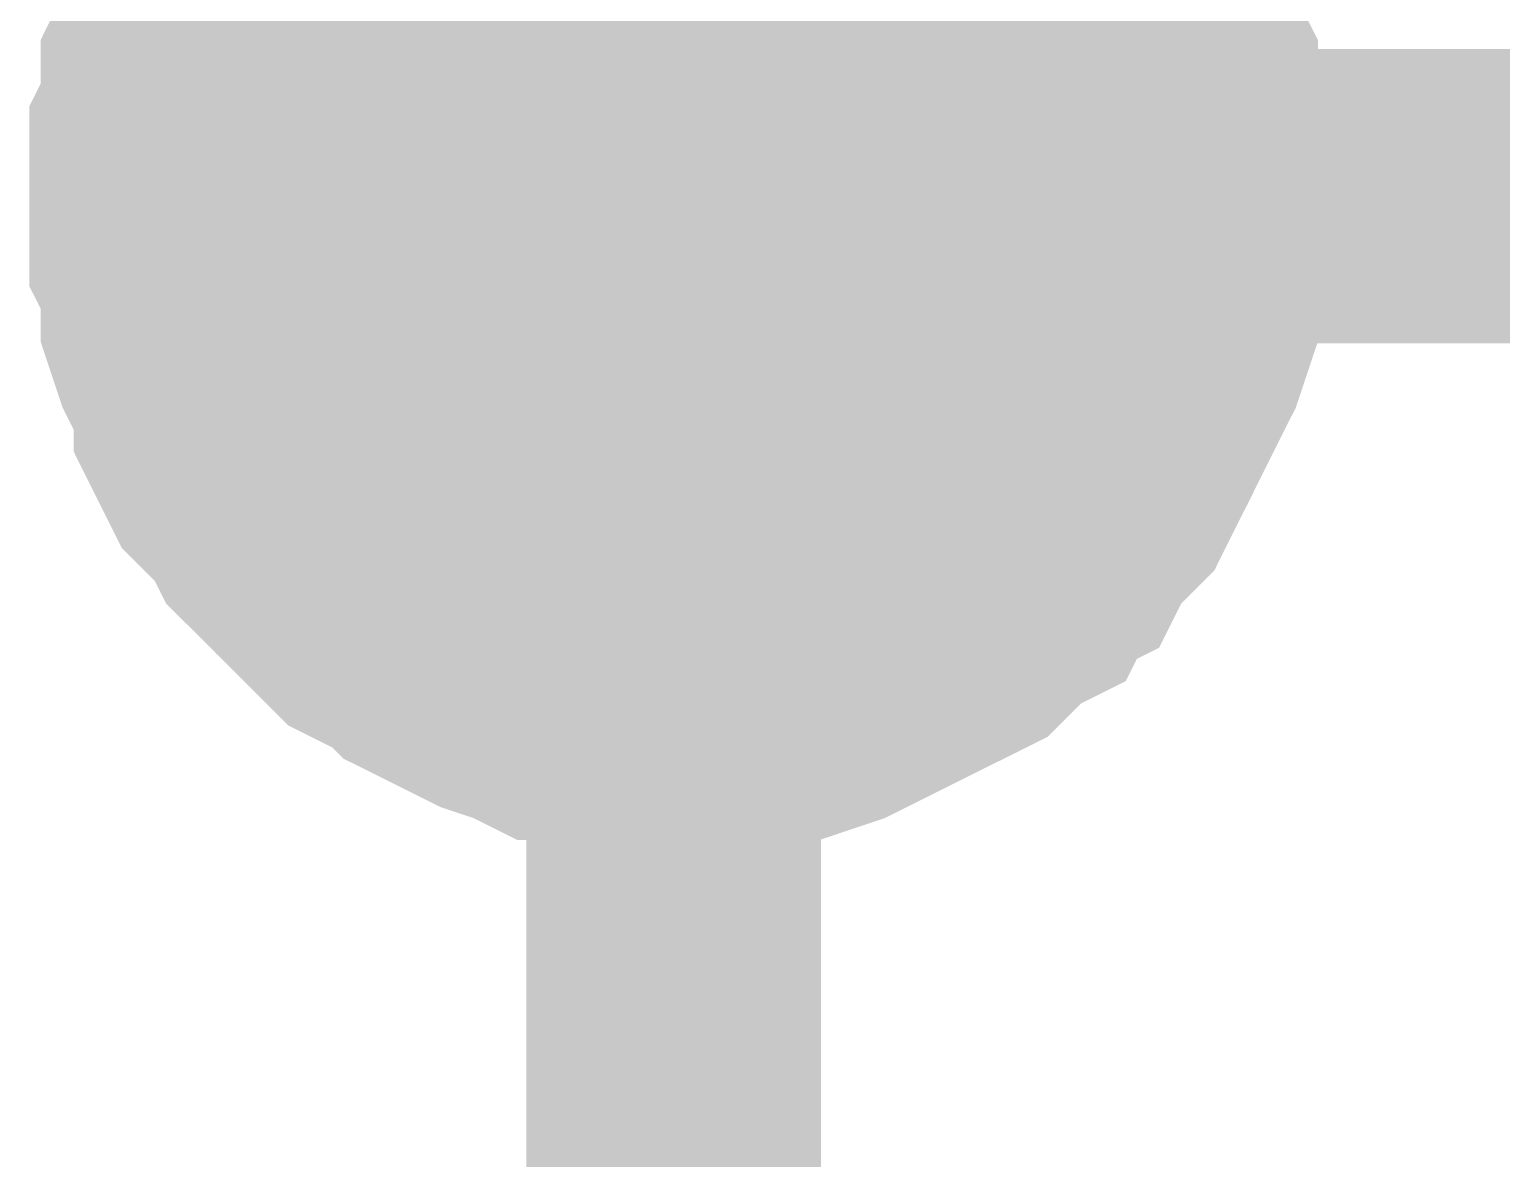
# Model space of a CAD drawing. Header units: inches. Extents: x 0 to 432, y 0 to 280.
# Drawn here: x 151.746 to 153.243, y 126.02 to 127.169 of the extents above; entities that cross this region are included whole.
import ezdxf

# ---------------------------------------------------------------- set-up
doc = ezdxf.new("R2010")
doc.units = ezdxf.units.IN
doc.layers.add('Sheet', color=255, linetype='Continuous')

msp = doc.modelspace()

# ---------------------------------------------------------------- linework, layer by layer
at = {"layer": 'Sheet'}
for points in [[(157.4889, 114.298, 0.2997, 0.2997, 0), (152.4013, 114.298, 0.2997, 0.2997, 0), (152.4013, 126.999, 0.2997, 0.2997, 0), (152.4013, 137.1508, 0.2997, 0.2997, 0)], [(151.8959, 126.999, 0.2997, 0.2997, 0), (151.8959, 127.0214, 0.2997, 0.2997, 0), (151.8959, 127.0551, 0.2997, 0.2997, 0), (151.9072, 127.0776, 0.2997, 0.2997, 0), (151.9072, 127.1, 0.2997, 0.2997, 0), (151.9072, 127.1225, 0.2997, 0.2997, 0), (151.9184, 127.145, 0.2997, 0.2997, 0), (151.9296, 127.1787, 0.2997, 0.2997, 0), (151.9409, 127.2011, 0.2997, 0.2997, 0), (151.9409, 127.2236, 0.2997, 0.2997, 0), (151.9521, 127.246, 0.2997, 0.2997, 0), (151.9633, 127.2573, 0.2997, 0.2997, 0), (151.9858, 127.2797, 0.2997, 0.2997, 0), (151.997, 127.3022, 0.2997, 0.2997, 0), (152.0082, 127.3246, 0.2997, 0.2997, 0)], [(151.8959, 126.999, 0.2997, 0.2997, 0), (151.8959, 127.0214, 0.2997, 0.2997, 0), (151.8959, 127.0551, 0.2997, 0.2997, 0), (151.9072, 127.0776, 0.2997, 0.2997, 0), (151.9072, 127.1, 0.2997, 0.2997, 0), (151.9072, 127.1225, 0.2997, 0.2997, 0), (151.9184, 127.145, 0.2997, 0.2997, 0), (151.9296, 127.1787, 0.2997, 0.2997, 0), (151.9409, 127.2011, 0.2997, 0.2997, 0), (151.9409, 127.2236, 0.2997, 0.2997, 0), (151.9521, 127.246, 0.2997, 0.2997, 0), (151.9633, 127.2573, 0.2997, 0.2997, 0), (151.9858, 127.2797, 0.2997, 0.2997, 0), (151.997, 127.3022, 0.2997, 0.2997, 0), (152.0082, 127.3246, 0.2997, 0.2997, 0)], [(151.8959, 126.999, 0.2997, 0.2997, 0), (151.8959, 127.0214, 0.2997, 0.2997, 0), (151.8959, 127.0551, 0.2997, 0.2997, 0), (151.9072, 127.0776, 0.2997, 0.2997, 0), (151.9072, 127.1, 0.2997, 0.2997, 0), (151.9072, 127.1225, 0.2997, 0.2997, 0), (151.9184, 127.145, 0.2997, 0.2997, 0), (151.9296, 127.1787, 0.2997, 0.2997, 0), (151.9409, 127.2011, 0.2997, 0.2997, 0), (151.9409, 127.2236, 0.2997, 0.2997, 0), (151.9521, 127.246, 0.2997, 0.2997, 0), (151.9633, 127.2573, 0.2997, 0.2997, 0), (151.9858, 127.2797, 0.2997, 0.2997, 0), (151.997, 127.3022, 0.2997, 0.2997, 0), (152.0082, 127.3246, 0.2997, 0.2997, 0)], [(151.8959, 126.999, 0.2997, 0.2997, 0), (151.8959, 127.0214, 0.2997, 0.2997, 0), (151.8959, 127.0551, 0.2997, 0.2997, 0), (151.9072, 127.0776, 0.2997, 0.2997, 0), (151.9072, 127.1, 0.2997, 0.2997, 0), (151.9072, 127.1225, 0.2997, 0.2997, 0), (151.9184, 127.145, 0.2997, 0.2997, 0), (151.9296, 127.1787, 0.2997, 0.2997, 0), (151.9409, 127.2011, 0.2997, 0.2997, 0), (151.9409, 127.2236, 0.2997, 0.2997, 0), (151.9521, 127.246, 0.2997, 0.2997, 0), (151.9633, 127.2573, 0.2997, 0.2997, 0), (151.9858, 127.2797, 0.2997, 0.2997, 0), (151.997, 127.3022, 0.2997, 0.2997, 0), (152.0082, 127.3246, 0.2997, 0.2997, 0)], [(152.7944, 127.3246, 0.2997, 0.2997, 0), (152.8169, 127.3022, 0.2997, 0.2997, 0), (152.8281, 127.2797, 0.2997, 0.2997, 0), (152.8393, 127.2573, 0.2997, 0.2997, 0), (152.8506, 127.246, 0.2997, 0.2997, 0), (152.8618, 127.2236, 0.2997, 0.2997, 0), (152.873, 127.2011, 0.2997, 0.2997, 0), (152.8842, 127.1787, 0.2997, 0.2997, 0), (152.8955, 127.145, 0.2997, 0.2997, 0), (152.9067, 127.1225, 0.2997, 0.2997, 0), (152.9067, 127.1, 0.2997, 0.2997, 0), (152.9067, 127.0776, 0.2997, 0.2997, 0), (152.9179, 127.0551, 0.2997, 0.2997, 0), (152.9179, 127.0214, 0.2997, 0.2997, 0), (152.9179, 126.999, 0.2997, 0.2997, 0)], [(152.7944, 127.3246, 0.2997, 0.2997, 0), (152.8169, 127.3022, 0.2997, 0.2997, 0), (152.8281, 127.2797, 0.2997, 0.2997, 0), (152.8393, 127.2573, 0.2997, 0.2997, 0), (152.8506, 127.246, 0.2997, 0.2997, 0), (152.8618, 127.2236, 0.2997, 0.2997, 0), (152.873, 127.2011, 0.2997, 0.2997, 0), (152.8842, 127.1787, 0.2997, 0.2997, 0), (152.8955, 127.145, 0.2997, 0.2997, 0), (152.9067, 127.1225, 0.2997, 0.2997, 0), (152.9067, 127.1, 0.2997, 0.2997, 0), (152.9067, 127.0776, 0.2997, 0.2997, 0), (152.9179, 127.0551, 0.2997, 0.2997, 0), (152.9179, 127.0214, 0.2997, 0.2997, 0), (152.9179, 126.999, 0.2997, 0.2997, 0)], [(152.7944, 127.3246, 0.2997, 0.2997, 0), (152.8169, 127.3022, 0.2997, 0.2997, 0), (152.8281, 127.2797, 0.2997, 0.2997, 0), (152.8393, 127.2573, 0.2997, 0.2997, 0), (152.8506, 127.246, 0.2997, 0.2997, 0), (152.8618, 127.2236, 0.2997, 0.2997, 0), (152.873, 127.2011, 0.2997, 0.2997, 0), (152.8842, 127.1787, 0.2997, 0.2997, 0), (152.8955, 127.145, 0.2997, 0.2997, 0), (152.9067, 127.1225, 0.2997, 0.2997, 0), (152.9067, 127.1, 0.2997, 0.2997, 0), (152.9067, 127.0776, 0.2997, 0.2997, 0), (152.9179, 127.0551, 0.2997, 0.2997, 0), (152.9179, 127.0214, 0.2997, 0.2997, 0), (152.9179, 126.999, 0.2997, 0.2997, 0)], [(152.7944, 127.3246, 0.2997, 0.2997, 0), (152.8169, 127.3022, 0.2997, 0.2997, 0), (152.8281, 127.2797, 0.2997, 0.2997, 0), (152.8393, 127.2573, 0.2997, 0.2997, 0), (152.8506, 127.246, 0.2997, 0.2997, 0), (152.8618, 127.2236, 0.2997, 0.2997, 0), (152.873, 127.2011, 0.2997, 0.2997, 0), (152.8842, 127.1787, 0.2997, 0.2997, 0), (152.8955, 127.145, 0.2997, 0.2997, 0), (152.9067, 127.1225, 0.2997, 0.2997, 0), (152.9067, 127.1, 0.2997, 0.2997, 0), (152.9067, 127.0776, 0.2997, 0.2997, 0), (152.9179, 127.0551, 0.2997, 0.2997, 0), (152.9179, 127.0214, 0.2997, 0.2997, 0), (152.9179, 126.999, 0.2997, 0.2997, 0)], [(151.8959, 126.999, 0.0991, 0.0991, 0), (151.8959, 127.0214, 0.0991, 0.0991, 0), (151.8959, 127.0551, 0.0991, 0.0991, 0), (151.9072, 127.0776, 0.0991, 0.0991, 0), (151.9072, 127.1, 0.0991, 0.0991, 0), (151.9072, 127.1225, 0.0991, 0.0991, 0), (151.9184, 127.145, 0.0991, 0.0991, 0), (151.9296, 127.1787, 0.0991, 0.0991, 0), (151.9409, 127.2011, 0.0991, 0.0991, 0), (151.9409, 127.2236, 0.0991, 0.0991, 0)], [(151.8959, 126.999, 0.0991, 0.0991, 0), (151.8959, 127.0214, 0.0991, 0.0991, 0), (151.8959, 127.0551, 0.0991, 0.0991, 0), (151.9072, 127.0776, 0.0991, 0.0991, 0), (151.9072, 127.1, 0.0991, 0.0991, 0), (151.9072, 127.1225, 0.0991, 0.0991, 0), (151.9184, 127.145, 0.0991, 0.0991, 0), (151.9296, 127.1787, 0.0991, 0.0991, 0), (151.9409, 127.2011, 0.0991, 0.0991, 0), (151.9409, 127.2236, 0.0991, 0.0991, 0)], [(151.8959, 126.999, 0.0991, 0.0991, 0), (151.8959, 127.0214, 0.0991, 0.0991, 0), (151.8959, 127.0551, 0.0991, 0.0991, 0), (151.9072, 127.0776, 0.0991, 0.0991, 0), (151.9072, 127.1, 0.0991, 0.0991, 0), (151.9072, 127.1225, 0.0991, 0.0991, 0), (151.9184, 127.145, 0.0991, 0.0991, 0), (151.9296, 127.1787, 0.0991, 0.0991, 0), (151.9409, 127.2011, 0.0991, 0.0991, 0), (151.9409, 127.2236, 0.0991, 0.0991, 0)], [(151.8959, 126.999, 0.0991, 0.0991, 0), (151.8959, 127.0214, 0.0991, 0.0991, 0), (151.8959, 127.0551, 0.0991, 0.0991, 0), (151.9072, 127.0776, 0.0991, 0.0991, 0), (151.9072, 127.1, 0.0991, 0.0991, 0), (151.9072, 127.1225, 0.0991, 0.0991, 0), (151.9184, 127.145, 0.0991, 0.0991, 0), (151.9296, 127.1787, 0.0991, 0.0991, 0), (151.9409, 127.2011, 0.0991, 0.0991, 0), (151.9409, 127.2236, 0.0991, 0.0991, 0)], [(152.8618, 127.2236, 0.0991, 0.0991, 0), (152.873, 127.2011, 0.0991, 0.0991, 0), (152.8842, 127.1787, 0.0991, 0.0991, 0), (152.8955, 127.145, 0.0991, 0.0991, 0), (152.9067, 127.1225, 0.0991, 0.0991, 0), (152.9067, 127.1, 0.0991, 0.0991, 0), (152.9067, 127.0776, 0.0991, 0.0991, 0), (152.9179, 127.0551, 0.0991, 0.0991, 0), (152.9179, 127.0214, 0.0991, 0.0991, 0), (152.9179, 126.999, 0.0991, 0.0991, 0)], [(152.8618, 127.2236, 0.0991, 0.0991, 0), (152.873, 127.2011, 0.0991, 0.0991, 0), (152.8842, 127.1787, 0.0991, 0.0991, 0), (152.8955, 127.145, 0.0991, 0.0991, 0), (152.9067, 127.1225, 0.0991, 0.0991, 0), (152.9067, 127.1, 0.0991, 0.0991, 0), (152.9067, 127.0776, 0.0991, 0.0991, 0), (152.9179, 127.0551, 0.0991, 0.0991, 0), (152.9179, 127.0214, 0.0991, 0.0991, 0), (152.9179, 126.999, 0.0991, 0.0991, 0)], [(152.8618, 127.2236, 0.0991, 0.0991, 0), (152.873, 127.2011, 0.0991, 0.0991, 0), (152.8842, 127.1787, 0.0991, 0.0991, 0), (152.8955, 127.145, 0.0991, 0.0991, 0), (152.9067, 127.1225, 0.0991, 0.0991, 0), (152.9067, 127.1, 0.0991, 0.0991, 0), (152.9067, 127.0776, 0.0991, 0.0991, 0), (152.9179, 127.0551, 0.0991, 0.0991, 0), (152.9179, 127.0214, 0.0991, 0.0991, 0), (152.9179, 126.999, 0.0991, 0.0991, 0)], [(152.8618, 127.2236, 0.0991, 0.0991, 0), (152.873, 127.2011, 0.0991, 0.0991, 0), (152.8842, 127.1787, 0.0991, 0.0991, 0), (152.8955, 127.145, 0.0991, 0.0991, 0), (152.9067, 127.1225, 0.0991, 0.0991, 0), (152.9067, 127.1, 0.0991, 0.0991, 0), (152.9067, 127.0776, 0.0991, 0.0991, 0), (152.9179, 127.0551, 0.0991, 0.0991, 0), (152.9179, 127.0214, 0.0991, 0.0991, 0), (152.9179, 126.999, 0.0991, 0.0991, 0)], [(152.4013, 126.4824, 0.2997, 0.2997, 0), (152.3789, 126.4824, 0.2997, 0.2997, 0), (152.3452, 126.4824, 0.2997, 0.2997, 0), (152.3227, 126.4936, 0.2997, 0.2997, 0), (152.3002, 126.4936, 0.2997, 0.2997, 0), (152.2778, 126.4936, 0.2997, 0.2997, 0), (152.2553, 126.5049, 0.2997, 0.2997, 0), (152.2216, 126.5161, 0.2997, 0.2997, 0), (152.1992, 126.5273, 0.2997, 0.2997, 0), (152.1767, 126.5386, 0.2997, 0.2997, 0), (152.1542, 126.5498, 0.2997, 0.2997, 0), (152.143, 126.561, 0.2997, 0.2997, 0), (152.1206, 126.5722, 0.2997, 0.2997, 0), (152.0981, 126.5835, 0.2997, 0.2997, 0), (152.0756, 126.6059, 0.2997, 0.2997, 0), (152.0644, 126.6172, 0.2997, 0.2997, 0), (152.0419, 126.6396, 0.2997, 0.2997, 0), (152.0307, 126.6509, 0.2997, 0.2997, 0), (152.0082, 126.6733, 0.2997, 0.2997, 0), (151.997, 126.6958, 0.2997, 0.2997, 0), (151.9858, 126.707, 0.2997, 0.2997, 0), (151.9633, 126.7295, 0.2997, 0.2997, 0), (151.9521, 126.7519, 0.2997, 0.2997, 0), (151.9409, 126.7744, 0.2997, 0.2997, 0), (151.9409, 126.7968, 0.2997, 0.2997, 0), (151.9296, 126.8193, 0.2997, 0.2997, 0), (151.9184, 126.8418, 0.2997, 0.2997, 0), (151.9072, 126.8755, 0.2997, 0.2997, 0), (151.9072, 126.8979, 0.2997, 0.2997, 0), (151.9072, 126.9204, 0.2997, 0.2997, 0), (151.8959, 126.9428, 0.2997, 0.2997, 0), (151.8959, 126.9765, 0.2997, 0.2997, 0), (151.8959, 126.999, 0.2997, 0.2997, 0)], [(151.8959, 126.999, 0.2997, 0.2997, 0), (151.8959, 126.999, 0.2997, 0.2997, 0)], [(152.4013, 126.4824, 0.2997, 0.2997, 0), (152.3789, 126.4824, 0.2997, 0.2997, 0), (152.3452, 126.4824, 0.2997, 0.2997, 0), (152.3227, 126.4936, 0.2997, 0.2997, 0), (152.3002, 126.4936, 0.2997, 0.2997, 0), (152.2778, 126.4936, 0.2997, 0.2997, 0), (152.2553, 126.5049, 0.2997, 0.2997, 0), (152.2216, 126.5161, 0.2997, 0.2997, 0), (152.1992, 126.5273, 0.2997, 0.2997, 0), (152.1767, 126.5386, 0.2997, 0.2997, 0), (152.1542, 126.5498, 0.2997, 0.2997, 0), (152.143, 126.561, 0.2997, 0.2997, 0), (152.1206, 126.5722, 0.2997, 0.2997, 0), (152.0981, 126.5835, 0.2997, 0.2997, 0), (152.0756, 126.6059, 0.2997, 0.2997, 0), (152.0644, 126.6172, 0.2997, 0.2997, 0), (152.0419, 126.6396, 0.2997, 0.2997, 0), (152.0307, 126.6509, 0.2997, 0.2997, 0), (152.0082, 126.6733, 0.2997, 0.2997, 0), (151.997, 126.6958, 0.2997, 0.2997, 0), (151.9858, 126.707, 0.2997, 0.2997, 0), (151.9633, 126.7295, 0.2997, 0.2997, 0), (151.9521, 126.7519, 0.2997, 0.2997, 0), (151.9409, 126.7744, 0.2997, 0.2997, 0), (151.9409, 126.7968, 0.2997, 0.2997, 0), (151.9296, 126.8193, 0.2997, 0.2997, 0), (151.9184, 126.8418, 0.2997, 0.2997, 0), (151.9072, 126.8755, 0.2997, 0.2997, 0), (151.9072, 126.8979, 0.2997, 0.2997, 0), (151.9072, 126.9204, 0.2997, 0.2997, 0), (151.8959, 126.9428, 0.2997, 0.2997, 0), (151.8959, 126.9765, 0.2997, 0.2997, 0), (151.8959, 126.999, 0.2997, 0.2997, 0)], [(151.8959, 126.999, 0.2997, 0.2997, 0), (151.8959, 126.999, 0.2997, 0.2997, 0)], [(152.4013, 126.4824, 0.2997, 0.2997, 0), (152.3789, 126.4824, 0.2997, 0.2997, 0), (152.3452, 126.4824, 0.2997, 0.2997, 0), (152.3227, 126.4936, 0.2997, 0.2997, 0), (152.3002, 126.4936, 0.2997, 0.2997, 0), (152.2778, 126.4936, 0.2997, 0.2997, 0), (152.2553, 126.5049, 0.2997, 0.2997, 0), (152.2216, 126.5161, 0.2997, 0.2997, 0), (152.1992, 126.5273, 0.2997, 0.2997, 0), (152.1767, 126.5386, 0.2997, 0.2997, 0), (152.1542, 126.5498, 0.2997, 0.2997, 0), (152.143, 126.561, 0.2997, 0.2997, 0), (152.1206, 126.5722, 0.2997, 0.2997, 0), (152.0981, 126.5835, 0.2997, 0.2997, 0), (152.0756, 126.6059, 0.2997, 0.2997, 0), (152.0644, 126.6172, 0.2997, 0.2997, 0), (152.0419, 126.6396, 0.2997, 0.2997, 0), (152.0307, 126.6509, 0.2997, 0.2997, 0), (152.0082, 126.6733, 0.2997, 0.2997, 0), (151.997, 126.6958, 0.2997, 0.2997, 0), (151.9858, 126.707, 0.2997, 0.2997, 0), (151.9633, 126.7295, 0.2997, 0.2997, 0), (151.9521, 126.7519, 0.2997, 0.2997, 0), (151.9409, 126.7744, 0.2997, 0.2997, 0), (151.9409, 126.7968, 0.2997, 0.2997, 0), (151.9296, 126.8193, 0.2997, 0.2997, 0), (151.9184, 126.8418, 0.2997, 0.2997, 0), (151.9072, 126.8755, 0.2997, 0.2997, 0), (151.9072, 126.8979, 0.2997, 0.2997, 0), (151.9072, 126.9204, 0.2997, 0.2997, 0), (151.8959, 126.9428, 0.2997, 0.2997, 0), (151.8959, 126.9765, 0.2997, 0.2997, 0), (151.8959, 126.999, 0.2997, 0.2997, 0)], [(151.8959, 126.999, 0.2997, 0.2997, 0), (151.8959, 126.999, 0.2997, 0.2997, 0)], [(152.4013, 126.4824, 0.2997, 0.2997, 0), (152.3789, 126.4824, 0.2997, 0.2997, 0), (152.3452, 126.4824, 0.2997, 0.2997, 0), (152.3227, 126.4936, 0.2997, 0.2997, 0), (152.3002, 126.4936, 0.2997, 0.2997, 0), (152.2778, 126.4936, 0.2997, 0.2997, 0), (152.2553, 126.5049, 0.2997, 0.2997, 0), (152.2216, 126.5161, 0.2997, 0.2997, 0), (152.1992, 126.5273, 0.2997, 0.2997, 0), (152.1767, 126.5386, 0.2997, 0.2997, 0), (152.1542, 126.5498, 0.2997, 0.2997, 0), (152.143, 126.561, 0.2997, 0.2997, 0), (152.1206, 126.5722, 0.2997, 0.2997, 0), (152.0981, 126.5835, 0.2997, 0.2997, 0), (152.0756, 126.6059, 0.2997, 0.2997, 0), (152.0644, 126.6172, 0.2997, 0.2997, 0), (152.0419, 126.6396, 0.2997, 0.2997, 0), (152.0307, 126.6509, 0.2997, 0.2997, 0), (152.0082, 126.6733, 0.2997, 0.2997, 0), (151.997, 126.6958, 0.2997, 0.2997, 0), (151.9858, 126.707, 0.2997, 0.2997, 0), (151.9633, 126.7295, 0.2997, 0.2997, 0), (151.9521, 126.7519, 0.2997, 0.2997, 0), (151.9409, 126.7744, 0.2997, 0.2997, 0), (151.9409, 126.7968, 0.2997, 0.2997, 0), (151.9296, 126.8193, 0.2997, 0.2997, 0), (151.9184, 126.8418, 0.2997, 0.2997, 0), (151.9072, 126.8755, 0.2997, 0.2997, 0), (151.9072, 126.8979, 0.2997, 0.2997, 0), (151.9072, 126.9204, 0.2997, 0.2997, 0), (151.8959, 126.9428, 0.2997, 0.2997, 0), (151.8959, 126.9765, 0.2997, 0.2997, 0), (151.8959, 126.999, 0.2997, 0.2997, 0)], [(151.8959, 126.999, 0.2997, 0.2997, 0), (151.8959, 126.999, 0.2997, 0.2997, 0)], [(152.9179, 126.999, 0.2997, 0.2997, 0), (152.9179, 126.9765, 0.2997, 0.2997, 0), (152.9179, 126.9428, 0.2997, 0.2997, 0), (152.9067, 126.9204, 0.2997, 0.2997, 0), (152.9067, 126.8979, 0.2997, 0.2997, 0), (152.9067, 126.8755, 0.2997, 0.2997, 0), (152.8955, 126.8418, 0.2997, 0.2997, 0), (152.8842, 126.8193, 0.2997, 0.2997, 0), (152.873, 126.7968, 0.2997, 0.2997, 0), (152.8618, 126.7744, 0.2997, 0.2997, 0), (152.8506, 126.7519, 0.2997, 0.2997, 0), (152.8393, 126.7295, 0.2997, 0.2997, 0), (152.8281, 126.707, 0.2997, 0.2997, 0), (152.8169, 126.6958, 0.2997, 0.2997, 0), (152.7944, 126.6733, 0.2997, 0.2997, 0), (152.7832, 126.6509, 0.2997, 0.2997, 0), (152.7607, 126.6396, 0.2997, 0.2997, 0), (152.7495, 126.6172, 0.2997, 0.2997, 0), (152.727, 126.6059, 0.2997, 0.2997, 0), (152.7046, 126.5835, 0.2997, 0.2997, 0), (152.6933, 126.5722, 0.2997, 0.2997, 0), (152.6709, 126.561, 0.2997, 0.2997, 0), (152.6484, 126.5498, 0.2997, 0.2997, 0), (152.6259, 126.5386, 0.2997, 0.2997, 0), (152.6035, 126.5273, 0.2997, 0.2997, 0), (152.581, 126.5161, 0.2997, 0.2997, 0), (152.5586, 126.5049, 0.2997, 0.2997, 0), (152.5249, 126.4936, 0.2997, 0.2997, 0), (152.5024, 126.4936, 0.2997, 0.2997, 0), (152.4799, 126.4936, 0.2997, 0.2997, 0), (152.4575, 126.4824, 0.2997, 0.2997, 0), (152.4238, 126.4824, 0.2997, 0.2997, 0), (152.4013, 126.4824, 0.2997, 0.2997, 0)], [(157.4889, 126.999, 0.2997, 0.2997, 0), (152.4013, 126.999, 0.2997, 0.2997, 0)], [(152.9179, 126.999, 0.2997, 0.2997, 0), (152.9179, 126.9765, 0.2997, 0.2997, 0), (152.9179, 126.9428, 0.2997, 0.2997, 0), (152.9067, 126.9204, 0.2997, 0.2997, 0), (152.9067, 126.8979, 0.2997, 0.2997, 0), (152.9067, 126.8755, 0.2997, 0.2997, 0), (152.8955, 126.8418, 0.2997, 0.2997, 0), (152.8842, 126.8193, 0.2997, 0.2997, 0), (152.873, 126.7968, 0.2997, 0.2997, 0), (152.8618, 126.7744, 0.2997, 0.2997, 0), (152.8506, 126.7519, 0.2997, 0.2997, 0), (152.8393, 126.7295, 0.2997, 0.2997, 0), (152.8281, 126.707, 0.2997, 0.2997, 0), (152.8169, 126.6958, 0.2997, 0.2997, 0), (152.7944, 126.6733, 0.2997, 0.2997, 0), (152.7832, 126.6509, 0.2997, 0.2997, 0), (152.7607, 126.6396, 0.2997, 0.2997, 0), (152.7495, 126.6172, 0.2997, 0.2997, 0), (152.727, 126.6059, 0.2997, 0.2997, 0), (152.7046, 126.5835, 0.2997, 0.2997, 0), (152.6933, 126.5722, 0.2997, 0.2997, 0), (152.6709, 126.561, 0.2997, 0.2997, 0), (152.6484, 126.5498, 0.2997, 0.2997, 0), (152.6259, 126.5386, 0.2997, 0.2997, 0), (152.6035, 126.5273, 0.2997, 0.2997, 0), (152.581, 126.5161, 0.2997, 0.2997, 0), (152.5586, 126.5049, 0.2997, 0.2997, 0), (152.5249, 126.4936, 0.2997, 0.2997, 0), (152.5024, 126.4936, 0.2997, 0.2997, 0), (152.4799, 126.4936, 0.2997, 0.2997, 0), (152.4575, 126.4824, 0.2997, 0.2997, 0), (152.4238, 126.4824, 0.2997, 0.2997, 0), (152.4013, 126.4824, 0.2997, 0.2997, 0)], [(152.9179, 126.999, 0.2997, 0.2997, 0), (152.9179, 126.9765, 0.2997, 0.2997, 0), (152.9179, 126.9428, 0.2997, 0.2997, 0), (152.9067, 126.9204, 0.2997, 0.2997, 0), (152.9067, 126.8979, 0.2997, 0.2997, 0), (152.9067, 126.8755, 0.2997, 0.2997, 0), (152.8955, 126.8418, 0.2997, 0.2997, 0), (152.8842, 126.8193, 0.2997, 0.2997, 0), (152.873, 126.7968, 0.2997, 0.2997, 0), (152.8618, 126.7744, 0.2997, 0.2997, 0), (152.8506, 126.7519, 0.2997, 0.2997, 0), (152.8393, 126.7295, 0.2997, 0.2997, 0), (152.8281, 126.707, 0.2997, 0.2997, 0), (152.8169, 126.6958, 0.2997, 0.2997, 0), (152.7944, 126.6733, 0.2997, 0.2997, 0), (152.7832, 126.6509, 0.2997, 0.2997, 0), (152.7607, 126.6396, 0.2997, 0.2997, 0), (152.7495, 126.6172, 0.2997, 0.2997, 0), (152.727, 126.6059, 0.2997, 0.2997, 0), (152.7046, 126.5835, 0.2997, 0.2997, 0), (152.6933, 126.5722, 0.2997, 0.2997, 0), (152.6709, 126.561, 0.2997, 0.2997, 0), (152.6484, 126.5498, 0.2997, 0.2997, 0), (152.6259, 126.5386, 0.2997, 0.2997, 0), (152.6035, 126.5273, 0.2997, 0.2997, 0), (152.581, 126.5161, 0.2997, 0.2997, 0), (152.5586, 126.5049, 0.2997, 0.2997, 0), (152.5249, 126.4936, 0.2997, 0.2997, 0), (152.5024, 126.4936, 0.2997, 0.2997, 0), (152.4799, 126.4936, 0.2997, 0.2997, 0), (152.4575, 126.4824, 0.2997, 0.2997, 0), (152.4238, 126.4824, 0.2997, 0.2997, 0), (152.4013, 126.4824, 0.2997, 0.2997, 0)], [(152.9179, 126.999, 0.2997, 0.2997, 0), (152.9179, 126.9765, 0.2997, 0.2997, 0), (152.9179, 126.9428, 0.2997, 0.2997, 0), (152.9067, 126.9204, 0.2997, 0.2997, 0), (152.9067, 126.8979, 0.2997, 0.2997, 0), (152.9067, 126.8755, 0.2997, 0.2997, 0), (152.8955, 126.8418, 0.2997, 0.2997, 0), (152.8842, 126.8193, 0.2997, 0.2997, 0), (152.873, 126.7968, 0.2997, 0.2997, 0), (152.8618, 126.7744, 0.2997, 0.2997, 0), (152.8506, 126.7519, 0.2997, 0.2997, 0), (152.8393, 126.7295, 0.2997, 0.2997, 0), (152.8281, 126.707, 0.2997, 0.2997, 0), (152.8169, 126.6958, 0.2997, 0.2997, 0), (152.7944, 126.6733, 0.2997, 0.2997, 0), (152.7832, 126.6509, 0.2997, 0.2997, 0), (152.7607, 126.6396, 0.2997, 0.2997, 0), (152.7495, 126.6172, 0.2997, 0.2997, 0), (152.727, 126.6059, 0.2997, 0.2997, 0), (152.7046, 126.5835, 0.2997, 0.2997, 0), (152.6933, 126.5722, 0.2997, 0.2997, 0), (152.6709, 126.561, 0.2997, 0.2997, 0), (152.6484, 126.5498, 0.2997, 0.2997, 0), (152.6259, 126.5386, 0.2997, 0.2997, 0), (152.6035, 126.5273, 0.2997, 0.2997, 0), (152.581, 126.5161, 0.2997, 0.2997, 0), (152.5586, 126.5049, 0.2997, 0.2997, 0), (152.5249, 126.4936, 0.2997, 0.2997, 0), (152.5024, 126.4936, 0.2997, 0.2997, 0), (152.4799, 126.4936, 0.2997, 0.2997, 0), (152.4575, 126.4824, 0.2997, 0.2997, 0), (152.4238, 126.4824, 0.2997, 0.2997, 0), (152.4013, 126.4824, 0.2997, 0.2997, 0)], [(152.9179, 126.999, 0.2997, 0.2997, 0), (152.9179, 126.999, 0.2997, 0.2997, 0), (152.9179, 126.999, 0.2997, 0.2997, 0), (152.9179, 126.999, 0.2997, 0.2997, 0), (152.9179, 126.999, 0.2997, 0.2997, 0), (152.9179, 126.999, 0.2997, 0.2997, 0), (152.9179, 126.999, 0.2997, 0.2997, 0), (152.9179, 126.999, 0.2997, 0.2997, 0), (152.9179, 126.999, 0.2997, 0.2997, 0), (152.9179, 126.999, 0.2997, 0.2997, 0), (152.9179, 126.999, 0.2997, 0.2997, 0), (152.9179, 126.999, 0.2997, 0.2997, 0), (152.9179, 126.999, 0.2997, 0.2997, 0), (152.9179, 126.999, 0.2997, 0.2997, 0), (152.9179, 126.999, 0.2997, 0.2997, 0), (152.9179, 126.999, 0.2997, 0.2997, 0), (152.9179, 126.999, 0.2997, 0.2997, 0), (152.9179, 126.999, 0.2997, 0.2997, 0), (152.9179, 126.999, 0.2997, 0.2997, 0), (152.9179, 126.999, 0.2997, 0.2997, 0), (152.9179, 126.999, 0.2997, 0.2997, 0), (152.9179, 126.999, 0.2997, 0.2997, 0), (152.9179, 126.999, 0.2997, 0.2997, 0), (152.9179, 126.999, 0.2997, 0.2997, 0), (152.9179, 126.999, 0.2997, 0.2997, 0), (152.9179, 126.999, 0.2997, 0.2997, 0), (152.9179, 126.999, 0.2997, 0.2997, 0), (152.9179, 126.999, 0.2997, 0.2997, 0), (152.9179, 126.999, 0.2997, 0.2997, 0), (152.9179, 126.999, 0.2997, 0.2997, 0), (152.9179, 126.999, 0.2997, 0.2997, 0), (152.9179, 126.999, 0.2997, 0.2997, 0), (152.9179, 126.999, 0.2997, 0.2997, 0)], [(152.9179, 126.999, 0.2997, 0.2997, 0), (152.9179, 126.999, 0.2997, 0.2997, 0)], [(152.9179, 126.999, 0.2997, 0.2997, 0), (152.9179, 126.999, 0.2997, 0.2997, 0), (152.9179, 126.999, 0.2997, 0.2997, 0), (152.9179, 126.999, 0.2997, 0.2997, 0), (152.9179, 126.999, 0.2997, 0.2997, 0), (152.9179, 126.999, 0.2997, 0.2997, 0), (152.9179, 126.999, 0.2997, 0.2997, 0), (152.9179, 126.999, 0.2997, 0.2997, 0), (152.9179, 126.999, 0.2997, 0.2997, 0), (152.9179, 126.999, 0.2997, 0.2997, 0), (152.9179, 126.999, 0.2997, 0.2997, 0), (152.9179, 126.999, 0.2997, 0.2997, 0), (152.9179, 126.999, 0.2997, 0.2997, 0), (152.9179, 126.999, 0.2997, 0.2997, 0), (152.9179, 126.999, 0.2997, 0.2997, 0), (152.9179, 126.999, 0.2997, 0.2997, 0), (152.9179, 126.999, 0.2997, 0.2997, 0), (152.9179, 126.999, 0.2997, 0.2997, 0), (152.9179, 126.999, 0.2997, 0.2997, 0), (152.9179, 126.999, 0.2997, 0.2997, 0), (152.9179, 126.999, 0.2997, 0.2997, 0), (152.9179, 126.999, 0.2997, 0.2997, 0), (152.9179, 126.999, 0.2997, 0.2997, 0), (152.9179, 126.999, 0.2997, 0.2997, 0), (152.9179, 126.999, 0.2997, 0.2997, 0), (152.9179, 126.999, 0.2997, 0.2997, 0), (152.9179, 126.999, 0.2997, 0.2997, 0), (152.9179, 126.999, 0.2997, 0.2997, 0), (152.9179, 126.999, 0.2997, 0.2997, 0), (152.9179, 126.999, 0.2997, 0.2997, 0), (152.9179, 126.999, 0.2997, 0.2997, 0), (152.9179, 126.999, 0.2997, 0.2997, 0), (152.9179, 126.999, 0.2997, 0.2997, 0)], [(152.9179, 126.999, 0.2997, 0.2997, 0), (152.9179, 126.999, 0.2997, 0.2997, 0)], [(152.9179, 126.999, 0.2997, 0.2997, 0), (152.9179, 126.999, 0.2997, 0.2997, 0), (152.9179, 126.999, 0.2997, 0.2997, 0), (152.9179, 126.999, 0.2997, 0.2997, 0), (152.9179, 126.999, 0.2997, 0.2997, 0), (152.9179, 126.999, 0.2997, 0.2997, 0), (152.9179, 126.999, 0.2997, 0.2997, 0), (152.9179, 126.999, 0.2997, 0.2997, 0), (152.9179, 126.999, 0.2997, 0.2997, 0), (152.9179, 126.999, 0.2997, 0.2997, 0), (152.9179, 126.999, 0.2997, 0.2997, 0), (152.9179, 126.999, 0.2997, 0.2997, 0), (152.9179, 126.999, 0.2997, 0.2997, 0), (152.9179, 126.999, 0.2997, 0.2997, 0), (152.9179, 126.999, 0.2997, 0.2997, 0), (152.9179, 126.999, 0.2997, 0.2997, 0), (152.9179, 126.999, 0.2997, 0.2997, 0), (152.9179, 126.999, 0.2997, 0.2997, 0), (152.9179, 126.999, 0.2997, 0.2997, 0), (152.9179, 126.999, 0.2997, 0.2997, 0), (152.9179, 126.999, 0.2997, 0.2997, 0), (152.9179, 126.999, 0.2997, 0.2997, 0), (152.9179, 126.999, 0.2997, 0.2997, 0), (152.9179, 126.999, 0.2997, 0.2997, 0), (152.9179, 126.999, 0.2997, 0.2997, 0), (152.9179, 126.999, 0.2997, 0.2997, 0), (152.9179, 126.999, 0.2997, 0.2997, 0), (152.9179, 126.999, 0.2997, 0.2997, 0), (152.9179, 126.999, 0.2997, 0.2997, 0), (152.9179, 126.999, 0.2997, 0.2997, 0), (152.9179, 126.999, 0.2997, 0.2997, 0), (152.9179, 126.999, 0.2997, 0.2997, 0), (152.9179, 126.999, 0.2997, 0.2997, 0)], [(152.9179, 126.999, 0.2997, 0.2997, 0), (152.9179, 126.999, 0.2997, 0.2997, 0)], [(152.9179, 126.999, 0.2997, 0.2997, 0), (152.9179, 126.999, 0.2997, 0.2997, 0), (152.9179, 126.999, 0.2997, 0.2997, 0), (152.9179, 126.999, 0.2997, 0.2997, 0), (152.9179, 126.999, 0.2997, 0.2997, 0), (152.9179, 126.999, 0.2997, 0.2997, 0), (152.9179, 126.999, 0.2997, 0.2997, 0), (152.9179, 126.999, 0.2997, 0.2997, 0), (152.9179, 126.999, 0.2997, 0.2997, 0), (152.9179, 126.999, 0.2997, 0.2997, 0), (152.9179, 126.999, 0.2997, 0.2997, 0), (152.9179, 126.999, 0.2997, 0.2997, 0), (152.9179, 126.999, 0.2997, 0.2997, 0), (152.9179, 126.999, 0.2997, 0.2997, 0), (152.9179, 126.999, 0.2997, 0.2997, 0), (152.9179, 126.999, 0.2997, 0.2997, 0), (152.9179, 126.999, 0.2997, 0.2997, 0), (152.9179, 126.999, 0.2997, 0.2997, 0), (152.9179, 126.999, 0.2997, 0.2997, 0), (152.9179, 126.999, 0.2997, 0.2997, 0), (152.9179, 126.999, 0.2997, 0.2997, 0), (152.9179, 126.999, 0.2997, 0.2997, 0), (152.9179, 126.999, 0.2997, 0.2997, 0), (152.9179, 126.999, 0.2997, 0.2997, 0), (152.9179, 126.999, 0.2997, 0.2997, 0), (152.9179, 126.999, 0.2997, 0.2997, 0), (152.9179, 126.999, 0.2997, 0.2997, 0), (152.9179, 126.999, 0.2997, 0.2997, 0), (152.9179, 126.999, 0.2997, 0.2997, 0), (152.9179, 126.999, 0.2997, 0.2997, 0), (152.9179, 126.999, 0.2997, 0.2997, 0), (152.9179, 126.999, 0.2997, 0.2997, 0), (152.9179, 126.999, 0.2997, 0.2997, 0)], [(152.9179, 126.999, 0.2997, 0.2997, 0), (152.9179, 126.999, 0.2997, 0.2997, 0)], [(152.4013, 126.4824, 0.0991, 0.0991, 0), (152.3789, 126.4824, 0.0991, 0.0991, 0), (152.3452, 126.4824, 0.0991, 0.0991, 0), (152.3227, 126.4936, 0.0991, 0.0991, 0), (152.3002, 126.4936, 0.0991, 0.0991, 0), (152.2778, 126.4936, 0.0991, 0.0991, 0), (152.2553, 126.5049, 0.0991, 0.0991, 0), (152.2216, 126.5161, 0.0991, 0.0991, 0), (152.1992, 126.5273, 0.0991, 0.0991, 0), (152.1767, 126.5386, 0.0991, 0.0991, 0), (152.1542, 126.5498, 0.0991, 0.0991, 0), (152.143, 126.561, 0.0991, 0.0991, 0), (152.1206, 126.5722, 0.0991, 0.0991, 0), (152.0981, 126.5835, 0.0991, 0.0991, 0), (152.0756, 126.6059, 0.0991, 0.0991, 0), (152.0644, 126.6172, 0.0991, 0.0991, 0), (152.0419, 126.6396, 0.0991, 0.0991, 0), (152.0307, 126.6509, 0.0991, 0.0991, 0), (152.0082, 126.6733, 0.0991, 0.0991, 0), (151.997, 126.6958, 0.0991, 0.0991, 0), (151.9858, 126.707, 0.0991, 0.0991, 0), (151.9633, 126.7295, 0.0991, 0.0991, 0), (151.9521, 126.7519, 0.0991, 0.0991, 0), (151.9409, 126.7744, 0.0991, 0.0991, 0), (151.9409, 126.7968, 0.0991, 0.0991, 0), (151.9296, 126.8193, 0.0991, 0.0991, 0), (151.9184, 126.8418, 0.0991, 0.0991, 0), (151.9072, 126.8755, 0.0991, 0.0991, 0), (151.9072, 126.8979, 0.0991, 0.0991, 0), (151.9072, 126.9204, 0.0991, 0.0991, 0), (151.8959, 126.9428, 0.0991, 0.0991, 0), (151.8959, 126.9765, 0.0991, 0.0991, 0), (151.8959, 126.999, 0.0991, 0.0991, 0)], [(151.8959, 126.999, 0.0991, 0.0991, 0), (151.8959, 126.999, 0.0991, 0.0991, 0)], [(152.4013, 126.4824, 0.0991, 0.0991, 0), (152.3789, 126.4824, 0.0991, 0.0991, 0), (152.3452, 126.4824, 0.0991, 0.0991, 0), (152.3227, 126.4936, 0.0991, 0.0991, 0), (152.3002, 126.4936, 0.0991, 0.0991, 0), (152.2778, 126.4936, 0.0991, 0.0991, 0), (152.2553, 126.5049, 0.0991, 0.0991, 0), (152.2216, 126.5161, 0.0991, 0.0991, 0), (152.1992, 126.5273, 0.0991, 0.0991, 0), (152.1767, 126.5386, 0.0991, 0.0991, 0), (152.1542, 126.5498, 0.0991, 0.0991, 0), (152.143, 126.561, 0.0991, 0.0991, 0), (152.1206, 126.5722, 0.0991, 0.0991, 0), (152.0981, 126.5835, 0.0991, 0.0991, 0), (152.0756, 126.6059, 0.0991, 0.0991, 0), (152.0644, 126.6172, 0.0991, 0.0991, 0), (152.0419, 126.6396, 0.0991, 0.0991, 0), (152.0307, 126.6509, 0.0991, 0.0991, 0), (152.0082, 126.6733, 0.0991, 0.0991, 0), (151.997, 126.6958, 0.0991, 0.0991, 0), (151.9858, 126.707, 0.0991, 0.0991, 0), (151.9633, 126.7295, 0.0991, 0.0991, 0), (151.9521, 126.7519, 0.0991, 0.0991, 0), (151.9409, 126.7744, 0.0991, 0.0991, 0), (151.9409, 126.7968, 0.0991, 0.0991, 0), (151.9296, 126.8193, 0.0991, 0.0991, 0), (151.9184, 126.8418, 0.0991, 0.0991, 0), (151.9072, 126.8755, 0.0991, 0.0991, 0), (151.9072, 126.8979, 0.0991, 0.0991, 0), (151.9072, 126.9204, 0.0991, 0.0991, 0), (151.8959, 126.9428, 0.0991, 0.0991, 0), (151.8959, 126.9765, 0.0991, 0.0991, 0), (151.8959, 126.999, 0.0991, 0.0991, 0)], [(151.8959, 126.999, 0.0991, 0.0991, 0), (151.8959, 126.999, 0.0991, 0.0991, 0)], [(152.4013, 126.4824, 0.0991, 0.0991, 0), (152.3789, 126.4824, 0.0991, 0.0991, 0), (152.3452, 126.4824, 0.0991, 0.0991, 0), (152.3227, 126.4936, 0.0991, 0.0991, 0), (152.3002, 126.4936, 0.0991, 0.0991, 0), (152.2778, 126.4936, 0.0991, 0.0991, 0), (152.2553, 126.5049, 0.0991, 0.0991, 0), (152.2216, 126.5161, 0.0991, 0.0991, 0), (152.1992, 126.5273, 0.0991, 0.0991, 0), (152.1767, 126.5386, 0.0991, 0.0991, 0), (152.1542, 126.5498, 0.0991, 0.0991, 0), (152.143, 126.561, 0.0991, 0.0991, 0), (152.1206, 126.5722, 0.0991, 0.0991, 0), (152.0981, 126.5835, 0.0991, 0.0991, 0), (152.0756, 126.6059, 0.0991, 0.0991, 0), (152.0644, 126.6172, 0.0991, 0.0991, 0), (152.0419, 126.6396, 0.0991, 0.0991, 0), (152.0307, 126.6509, 0.0991, 0.0991, 0), (152.0082, 126.6733, 0.0991, 0.0991, 0), (151.997, 126.6958, 0.0991, 0.0991, 0), (151.9858, 126.707, 0.0991, 0.0991, 0), (151.9633, 126.7295, 0.0991, 0.0991, 0), (151.9521, 126.7519, 0.0991, 0.0991, 0), (151.9409, 126.7744, 0.0991, 0.0991, 0), (151.9409, 126.7968, 0.0991, 0.0991, 0), (151.9296, 126.8193, 0.0991, 0.0991, 0), (151.9184, 126.8418, 0.0991, 0.0991, 0), (151.9072, 126.8755, 0.0991, 0.0991, 0), (151.9072, 126.8979, 0.0991, 0.0991, 0), (151.9072, 126.9204, 0.0991, 0.0991, 0), (151.8959, 126.9428, 0.0991, 0.0991, 0), (151.8959, 126.9765, 0.0991, 0.0991, 0), (151.8959, 126.999, 0.0991, 0.0991, 0)], [(151.8959, 126.999, 0.0991, 0.0991, 0), (151.8959, 126.999, 0.0991, 0.0991, 0)], [(152.4013, 126.4824, 0.0991, 0.0991, 0), (152.3789, 126.4824, 0.0991, 0.0991, 0), (152.3452, 126.4824, 0.0991, 0.0991, 0), (152.3227, 126.4936, 0.0991, 0.0991, 0), (152.3002, 126.4936, 0.0991, 0.0991, 0), (152.2778, 126.4936, 0.0991, 0.0991, 0), (152.2553, 126.5049, 0.0991, 0.0991, 0), (152.2216, 126.5161, 0.0991, 0.0991, 0), (152.1992, 126.5273, 0.0991, 0.0991, 0), (152.1767, 126.5386, 0.0991, 0.0991, 0), (152.1542, 126.5498, 0.0991, 0.0991, 0), (152.143, 126.561, 0.0991, 0.0991, 0), (152.1206, 126.5722, 0.0991, 0.0991, 0), (152.0981, 126.5835, 0.0991, 0.0991, 0), (152.0756, 126.6059, 0.0991, 0.0991, 0), (152.0644, 126.6172, 0.0991, 0.0991, 0), (152.0419, 126.6396, 0.0991, 0.0991, 0), (152.0307, 126.6509, 0.0991, 0.0991, 0), (152.0082, 126.6733, 0.0991, 0.0991, 0), (151.997, 126.6958, 0.0991, 0.0991, 0), (151.9858, 126.707, 0.0991, 0.0991, 0), (151.9633, 126.7295, 0.0991, 0.0991, 0), (151.9521, 126.7519, 0.0991, 0.0991, 0), (151.9409, 126.7744, 0.0991, 0.0991, 0), (151.9409, 126.7968, 0.0991, 0.0991, 0), (151.9296, 126.8193, 0.0991, 0.0991, 0), (151.9184, 126.8418, 0.0991, 0.0991, 0), (151.9072, 126.8755, 0.0991, 0.0991, 0), (151.9072, 126.8979, 0.0991, 0.0991, 0), (151.9072, 126.9204, 0.0991, 0.0991, 0), (151.8959, 126.9428, 0.0991, 0.0991, 0), (151.8959, 126.9765, 0.0991, 0.0991, 0), (151.8959, 126.999, 0.0991, 0.0991, 0)], [(151.8959, 126.999, 0.0991, 0.0991, 0), (151.8959, 126.999, 0.0991, 0.0991, 0)], [(152.9179, 126.999, 0.0991, 0.0991, 0), (152.9179, 126.9765, 0.0991, 0.0991, 0), (152.9179, 126.9428, 0.0991, 0.0991, 0), (152.9067, 126.9204, 0.0991, 0.0991, 0), (152.9067, 126.8979, 0.0991, 0.0991, 0), (152.9067, 126.8755, 0.0991, 0.0991, 0), (152.8955, 126.8418, 0.0991, 0.0991, 0), (152.8842, 126.8193, 0.0991, 0.0991, 0), (152.873, 126.7968, 0.0991, 0.0991, 0), (152.8618, 126.7744, 0.0991, 0.0991, 0), (152.8506, 126.7519, 0.0991, 0.0991, 0), (152.8393, 126.7295, 0.0991, 0.0991, 0), (152.8281, 126.707, 0.0991, 0.0991, 0), (152.8169, 126.6958, 0.0991, 0.0991, 0), (152.7944, 126.6733, 0.0991, 0.0991, 0), (152.7832, 126.6509, 0.0991, 0.0991, 0), (152.7607, 126.6396, 0.0991, 0.0991, 0), (152.7495, 126.6172, 0.0991, 0.0991, 0), (152.727, 126.6059, 0.0991, 0.0991, 0), (152.7046, 126.5835, 0.0991, 0.0991, 0), (152.6933, 126.5722, 0.0991, 0.0991, 0), (152.6709, 126.561, 0.0991, 0.0991, 0), (152.6484, 126.5498, 0.0991, 0.0991, 0), (152.6259, 126.5386, 0.0991, 0.0991, 0), (152.6035, 126.5273, 0.0991, 0.0991, 0), (152.581, 126.5161, 0.0991, 0.0991, 0), (152.5586, 126.5049, 0.0991, 0.0991, 0), (152.5249, 126.4936, 0.0991, 0.0991, 0), (152.5024, 126.4936, 0.0991, 0.0991, 0), (152.4799, 126.4936, 0.0991, 0.0991, 0), (152.4575, 126.4824, 0.0991, 0.0991, 0), (152.4238, 126.4824, 0.0991, 0.0991, 0), (152.4013, 126.4824, 0.0991, 0.0991, 0)], [(152.9179, 126.999, 0.0991, 0.0991, 0), (152.9179, 126.9765, 0.0991, 0.0991, 0), (152.9179, 126.9428, 0.0991, 0.0991, 0), (152.9067, 126.9204, 0.0991, 0.0991, 0), (152.9067, 126.8979, 0.0991, 0.0991, 0), (152.9067, 126.8755, 0.0991, 0.0991, 0), (152.8955, 126.8418, 0.0991, 0.0991, 0), (152.8842, 126.8193, 0.0991, 0.0991, 0), (152.873, 126.7968, 0.0991, 0.0991, 0), (152.8618, 126.7744, 0.0991, 0.0991, 0), (152.8506, 126.7519, 0.0991, 0.0991, 0), (152.8393, 126.7295, 0.0991, 0.0991, 0), (152.8281, 126.707, 0.0991, 0.0991, 0), (152.8169, 126.6958, 0.0991, 0.0991, 0), (152.7944, 126.6733, 0.0991, 0.0991, 0), (152.7832, 126.6509, 0.0991, 0.0991, 0), (152.7607, 126.6396, 0.0991, 0.0991, 0), (152.7495, 126.6172, 0.0991, 0.0991, 0), (152.727, 126.6059, 0.0991, 0.0991, 0), (152.7046, 126.5835, 0.0991, 0.0991, 0), (152.6933, 126.5722, 0.0991, 0.0991, 0), (152.6709, 126.561, 0.0991, 0.0991, 0), (152.6484, 126.5498, 0.0991, 0.0991, 0), (152.6259, 126.5386, 0.0991, 0.0991, 0), (152.6035, 126.5273, 0.0991, 0.0991, 0), (152.581, 126.5161, 0.0991, 0.0991, 0), (152.5586, 126.5049, 0.0991, 0.0991, 0), (152.5249, 126.4936, 0.0991, 0.0991, 0), (152.5024, 126.4936, 0.0991, 0.0991, 0), (152.4799, 126.4936, 0.0991, 0.0991, 0), (152.4575, 126.4824, 0.0991, 0.0991, 0), (152.4238, 126.4824, 0.0991, 0.0991, 0), (152.4013, 126.4824, 0.0991, 0.0991, 0)], [(152.9179, 126.999, 0.0991, 0.0991, 0), (152.9179, 126.9765, 0.0991, 0.0991, 0), (152.9179, 126.9428, 0.0991, 0.0991, 0), (152.9067, 126.9204, 0.0991, 0.0991, 0), (152.9067, 126.8979, 0.0991, 0.0991, 0), (152.9067, 126.8755, 0.0991, 0.0991, 0), (152.8955, 126.8418, 0.0991, 0.0991, 0), (152.8842, 126.8193, 0.0991, 0.0991, 0), (152.873, 126.7968, 0.0991, 0.0991, 0), (152.8618, 126.7744, 0.0991, 0.0991, 0), (152.8506, 126.7519, 0.0991, 0.0991, 0), (152.8393, 126.7295, 0.0991, 0.0991, 0), (152.8281, 126.707, 0.0991, 0.0991, 0), (152.8169, 126.6958, 0.0991, 0.0991, 0), (152.7944, 126.6733, 0.0991, 0.0991, 0), (152.7832, 126.6509, 0.0991, 0.0991, 0), (152.7607, 126.6396, 0.0991, 0.0991, 0), (152.7495, 126.6172, 0.0991, 0.0991, 0), (152.727, 126.6059, 0.0991, 0.0991, 0), (152.7046, 126.5835, 0.0991, 0.0991, 0), (152.6933, 126.5722, 0.0991, 0.0991, 0), (152.6709, 126.561, 0.0991, 0.0991, 0), (152.6484, 126.5498, 0.0991, 0.0991, 0), (152.6259, 126.5386, 0.0991, 0.0991, 0), (152.6035, 126.5273, 0.0991, 0.0991, 0), (152.581, 126.5161, 0.0991, 0.0991, 0), (152.5586, 126.5049, 0.0991, 0.0991, 0), (152.5249, 126.4936, 0.0991, 0.0991, 0), (152.5024, 126.4936, 0.0991, 0.0991, 0), (152.4799, 126.4936, 0.0991, 0.0991, 0), (152.4575, 126.4824, 0.0991, 0.0991, 0), (152.4238, 126.4824, 0.0991, 0.0991, 0), (152.4013, 126.4824, 0.0991, 0.0991, 0)], [(152.9179, 126.999, 0.0991, 0.0991, 0), (152.9179, 126.9765, 0.0991, 0.0991, 0), (152.9179, 126.9428, 0.0991, 0.0991, 0), (152.9067, 126.9204, 0.0991, 0.0991, 0), (152.9067, 126.8979, 0.0991, 0.0991, 0), (152.9067, 126.8755, 0.0991, 0.0991, 0), (152.8955, 126.8418, 0.0991, 0.0991, 0), (152.8842, 126.8193, 0.0991, 0.0991, 0), (152.873, 126.7968, 0.0991, 0.0991, 0), (152.8618, 126.7744, 0.0991, 0.0991, 0), (152.8506, 126.7519, 0.0991, 0.0991, 0), (152.8393, 126.7295, 0.0991, 0.0991, 0), (152.8281, 126.707, 0.0991, 0.0991, 0), (152.8169, 126.6958, 0.0991, 0.0991, 0), (152.7944, 126.6733, 0.0991, 0.0991, 0), (152.7832, 126.6509, 0.0991, 0.0991, 0), (152.7607, 126.6396, 0.0991, 0.0991, 0), (152.7495, 126.6172, 0.0991, 0.0991, 0), (152.727, 126.6059, 0.0991, 0.0991, 0), (152.7046, 126.5835, 0.0991, 0.0991, 0), (152.6933, 126.5722, 0.0991, 0.0991, 0), (152.6709, 126.561, 0.0991, 0.0991, 0), (152.6484, 126.5498, 0.0991, 0.0991, 0), (152.6259, 126.5386, 0.0991, 0.0991, 0), (152.6035, 126.5273, 0.0991, 0.0991, 0), (152.581, 126.5161, 0.0991, 0.0991, 0), (152.5586, 126.5049, 0.0991, 0.0991, 0), (152.5249, 126.4936, 0.0991, 0.0991, 0), (152.5024, 126.4936, 0.0991, 0.0991, 0), (152.4799, 126.4936, 0.0991, 0.0991, 0), (152.4575, 126.4824, 0.0991, 0.0991, 0), (152.4238, 126.4824, 0.0991, 0.0991, 0), (152.4013, 126.4824, 0.0991, 0.0991, 0)], [(152.9179, 126.999, 0.0991, 0.0991, 0), (152.9179, 126.999, 0.0991, 0.0991, 0), (152.9179, 126.999, 0.0991, 0.0991, 0), (152.9179, 126.999, 0.0991, 0.0991, 0), (152.9179, 126.999, 0.0991, 0.0991, 0), (152.9179, 126.999, 0.0991, 0.0991, 0), (152.9179, 126.999, 0.0991, 0.0991, 0), (152.9179, 126.999, 0.0991, 0.0991, 0), (152.9179, 126.999, 0.0991, 0.0991, 0), (152.9179, 126.999, 0.0991, 0.0991, 0), (152.9179, 126.999, 0.0991, 0.0991, 0), (152.9179, 126.999, 0.0991, 0.0991, 0), (152.9179, 126.999, 0.0991, 0.0991, 0), (152.9179, 126.999, 0.0991, 0.0991, 0), (152.9179, 126.999, 0.0991, 0.0991, 0), (152.9179, 126.999, 0.0991, 0.0991, 0), (152.9179, 126.999, 0.0991, 0.0991, 0), (152.9179, 126.999, 0.0991, 0.0991, 0), (152.9179, 126.999, 0.0991, 0.0991, 0), (152.9179, 126.999, 0.0991, 0.0991, 0), (152.9179, 126.999, 0.0991, 0.0991, 0), (152.9179, 126.999, 0.0991, 0.0991, 0), (152.9179, 126.999, 0.0991, 0.0991, 0), (152.9179, 126.999, 0.0991, 0.0991, 0), (152.9179, 126.999, 0.0991, 0.0991, 0), (152.9179, 126.999, 0.0991, 0.0991, 0), (152.9179, 126.999, 0.0991, 0.0991, 0), (152.9179, 126.999, 0.0991, 0.0991, 0), (152.9179, 126.999, 0.0991, 0.0991, 0), (152.9179, 126.999, 0.0991, 0.0991, 0), (152.9179, 126.999, 0.0991, 0.0991, 0), (152.9179, 126.999, 0.0991, 0.0991, 0), (152.9179, 126.999, 0.0991, 0.0991, 0)], [(152.9179, 126.999, 0.0991, 0.0991, 0), (152.9179, 126.999, 0.0991, 0.0991, 0)], [(152.9179, 126.999, 0.0991, 0.0991, 0), (152.9179, 126.999, 0.0991, 0.0991, 0), (152.9179, 126.999, 0.0991, 0.0991, 0), (152.9179, 126.999, 0.0991, 0.0991, 0), (152.9179, 126.999, 0.0991, 0.0991, 0), (152.9179, 126.999, 0.0991, 0.0991, 0), (152.9179, 126.999, 0.0991, 0.0991, 0), (152.9179, 126.999, 0.0991, 0.0991, 0), (152.9179, 126.999, 0.0991, 0.0991, 0), (152.9179, 126.999, 0.0991, 0.0991, 0), (152.9179, 126.999, 0.0991, 0.0991, 0), (152.9179, 126.999, 0.0991, 0.0991, 0), (152.9179, 126.999, 0.0991, 0.0991, 0), (152.9179, 126.999, 0.0991, 0.0991, 0), (152.9179, 126.999, 0.0991, 0.0991, 0), (152.9179, 126.999, 0.0991, 0.0991, 0), (152.9179, 126.999, 0.0991, 0.0991, 0), (152.9179, 126.999, 0.0991, 0.0991, 0), (152.9179, 126.999, 0.0991, 0.0991, 0), (152.9179, 126.999, 0.0991, 0.0991, 0), (152.9179, 126.999, 0.0991, 0.0991, 0), (152.9179, 126.999, 0.0991, 0.0991, 0), (152.9179, 126.999, 0.0991, 0.0991, 0), (152.9179, 126.999, 0.0991, 0.0991, 0), (152.9179, 126.999, 0.0991, 0.0991, 0), (152.9179, 126.999, 0.0991, 0.0991, 0), (152.9179, 126.999, 0.0991, 0.0991, 0), (152.9179, 126.999, 0.0991, 0.0991, 0), (152.9179, 126.999, 0.0991, 0.0991, 0), (152.9179, 126.999, 0.0991, 0.0991, 0), (152.9179, 126.999, 0.0991, 0.0991, 0), (152.9179, 126.999, 0.0991, 0.0991, 0), (152.9179, 126.999, 0.0991, 0.0991, 0)], [(152.9179, 126.999, 0.0991, 0.0991, 0), (152.9179, 126.999, 0.0991, 0.0991, 0)], [(152.9179, 126.999, 0.0991, 0.0991, 0), (152.9179, 126.999, 0.0991, 0.0991, 0), (152.9179, 126.999, 0.0991, 0.0991, 0), (152.9179, 126.999, 0.0991, 0.0991, 0), (152.9179, 126.999, 0.0991, 0.0991, 0), (152.9179, 126.999, 0.0991, 0.0991, 0), (152.9179, 126.999, 0.0991, 0.0991, 0), (152.9179, 126.999, 0.0991, 0.0991, 0), (152.9179, 126.999, 0.0991, 0.0991, 0), (152.9179, 126.999, 0.0991, 0.0991, 0), (152.9179, 126.999, 0.0991, 0.0991, 0), (152.9179, 126.999, 0.0991, 0.0991, 0), (152.9179, 126.999, 0.0991, 0.0991, 0), (152.9179, 126.999, 0.0991, 0.0991, 0), (152.9179, 126.999, 0.0991, 0.0991, 0), (152.9179, 126.999, 0.0991, 0.0991, 0), (152.9179, 126.999, 0.0991, 0.0991, 0), (152.9179, 126.999, 0.0991, 0.0991, 0), (152.9179, 126.999, 0.0991, 0.0991, 0), (152.9179, 126.999, 0.0991, 0.0991, 0), (152.9179, 126.999, 0.0991, 0.0991, 0), (152.9179, 126.999, 0.0991, 0.0991, 0), (152.9179, 126.999, 0.0991, 0.0991, 0), (152.9179, 126.999, 0.0991, 0.0991, 0), (152.9179, 126.999, 0.0991, 0.0991, 0), (152.9179, 126.999, 0.0991, 0.0991, 0), (152.9179, 126.999, 0.0991, 0.0991, 0), (152.9179, 126.999, 0.0991, 0.0991, 0), (152.9179, 126.999, 0.0991, 0.0991, 0), (152.9179, 126.999, 0.0991, 0.0991, 0), (152.9179, 126.999, 0.0991, 0.0991, 0), (152.9179, 126.999, 0.0991, 0.0991, 0), (152.9179, 126.999, 0.0991, 0.0991, 0)], [(152.9179, 126.999, 0.0991, 0.0991, 0), (152.9179, 126.999, 0.0991, 0.0991, 0)], [(152.9179, 126.999, 0.0991, 0.0991, 0), (152.9179, 126.999, 0.0991, 0.0991, 0), (152.9179, 126.999, 0.0991, 0.0991, 0), (152.9179, 126.999, 0.0991, 0.0991, 0), (152.9179, 126.999, 0.0991, 0.0991, 0), (152.9179, 126.999, 0.0991, 0.0991, 0), (152.9179, 126.999, 0.0991, 0.0991, 0), (152.9179, 126.999, 0.0991, 0.0991, 0), (152.9179, 126.999, 0.0991, 0.0991, 0), (152.9179, 126.999, 0.0991, 0.0991, 0), (152.9179, 126.999, 0.0991, 0.0991, 0), (152.9179, 126.999, 0.0991, 0.0991, 0), (152.9179, 126.999, 0.0991, 0.0991, 0), (152.9179, 126.999, 0.0991, 0.0991, 0), (152.9179, 126.999, 0.0991, 0.0991, 0), (152.9179, 126.999, 0.0991, 0.0991, 0), (152.9179, 126.999, 0.0991, 0.0991, 0), (152.9179, 126.999, 0.0991, 0.0991, 0), (152.9179, 126.999, 0.0991, 0.0991, 0), (152.9179, 126.999, 0.0991, 0.0991, 0), (152.9179, 126.999, 0.0991, 0.0991, 0), (152.9179, 126.999, 0.0991, 0.0991, 0), (152.9179, 126.999, 0.0991, 0.0991, 0), (152.9179, 126.999, 0.0991, 0.0991, 0), (152.9179, 126.999, 0.0991, 0.0991, 0), (152.9179, 126.999, 0.0991, 0.0991, 0), (152.9179, 126.999, 0.0991, 0.0991, 0), (152.9179, 126.999, 0.0991, 0.0991, 0), (152.9179, 126.999, 0.0991, 0.0991, 0), (152.9179, 126.999, 0.0991, 0.0991, 0), (152.9179, 126.999, 0.0991, 0.0991, 0), (152.9179, 126.999, 0.0991, 0.0991, 0), (152.9179, 126.999, 0.0991, 0.0991, 0)], [(152.9179, 126.999, 0.0991, 0.0991, 0), (152.9179, 126.999, 0.0991, 0.0991, 0)]]:
    msp.add_lwpolyline(points, format="xyseb", dxfattribs=at)
msp.add_lwpolyline([(152.146, 127, 0.508, 0.508, 1), (152.654, 127, 0.508, 0.508, 1)], format="xyseb", close=True, dxfattribs=at)

doc.saveas('drawing.dxf')
